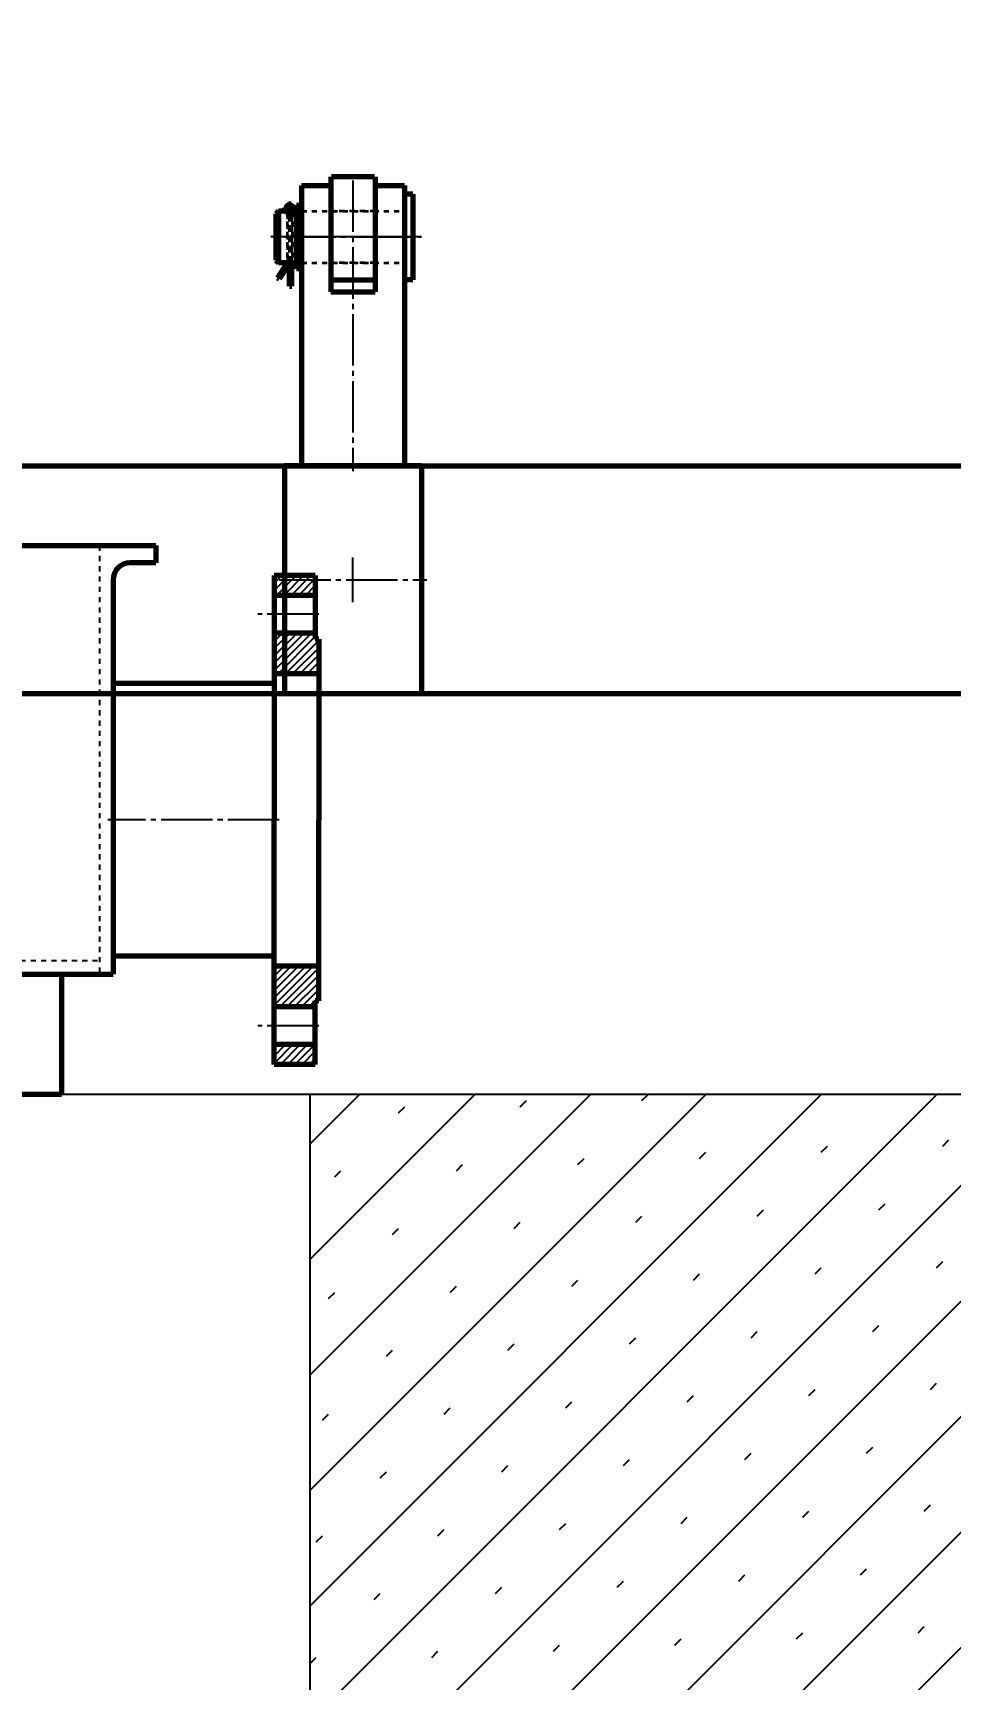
# Model space of a CAD drawing. Header units: millimetres. Extents: x -14850 to 14850, y -10500 to 10500.
# Drawn here: x -1369 to -834, y 636 to 1596 of the extents above; entities that cross this region are included whole.
import ezdxf

# ---------------------------------------------------------------- set-up
doc = ezdxf.new("R2010")
doc.units = ezdxf.units.MM
for name, pattern in [('EB_DASH', [6, 3, -3]), ('EB_DASHDOT', [39, 30, -3, 3, -3]), ('EB_DASHDOTDOT', [45, 30, -3, 3, -3, 3, -3])]:
    doc.linetypes.add(name, pattern=pattern)
for name, color, linetype, lineweight in [('CAXA0', 7, 'Continuous', 70), ('CAXA1', 1, 'EB_DASHDOT', 25), ('CAXA2', 6, 'EB_DASH', 25), ('CAXA3', 7, 'Continuous', 25), ('CAXA4', 3, 'Continuous', 25), ('CAXA5', 4, 'Continuous', 25)]:
    doc.layers.add(name, color=color, linetype=linetype, lineweight=lineweight)
doc.styles.add('标准', font='', dxfattribs={"width": 0.667})
doc.styles.get('标准').set_extended_font_data('NSimSun')
doc.dimstyles.new('标准', dxfattribs={"dimscale": 50, "dimtxt": 3.5, "dimasz": 3, "dimexe": 2, "dimexo": 0, "dimtad": 1, "dimdec": 1, "dimzin": 12, "dimdsep": 46, "dimtxsty": '标准', "dimcen": 0, "dimdle": 4, "dimaunit": 1, "dimazin": 2, "dimtfac": 1, "dimtdec": 3, "dimtmove": 0, "dimatfit": 3, "dimfxl": 0, "dimtolj": 1, "dimtzin": 0, "dimarcsym": 0})

# ---------------------------------------------------------------- blocks, each defined once
blk = doc.blocks.new('*D180')
at = {"layer": 'CAXA4', "linetype": 'Continuous', "lineweight": 25}
for points in [[(-10687.38, -1068.89), (-10537.38, -1087.64), (-10537.38, -1050.14)], [(-507.38, -1068.89), (-657.38, -1087.64), (-657.38, -1050.14)]]:
    blk.add_hatch(color=0, dxfattribs=at).paths.add_polyline_path(points, flags=0)
at = {"layer": 'CAXA4', "color": 0, "linetype": 'Continuous', "lineweight": 25}
for p, q in [((-507.38, 2073.63), (-507.38, -1168.89)), ((-10687.38, 696.67), (-10687.38, -1168.89)), ((-10687.38, -1068.89), (-507.38, -1068.89))]:
    blk.add_line(p, q, dxfattribs=at)
at = {"layer": 'CAXA4', "color": 0, "linetype": 'Continuous', "lineweight": 25, "insert": (-5832.27, -797.89), "char_height": 175, "attachment_point": 1, "style": '标准'}
blk.add_mtext('\\fNSimSun|b0|i0|p34;10180', dxfattribs=at)
blk = doc.blocks.new('*D476')
at = {"layer": 'CAXA4', "linetype": 'Continuous', "lineweight": 25}
for points in [[(-11382.38, -1944.84), (-11232.38, -1963.59), (-11232.38, -1926.09)], [(1747.67, -1944.84), (1597.67, -1963.59), (1597.67, -1926.09)]]:
    blk.add_hatch(color=0, dxfattribs=at).paths.add_polyline_path(points, flags=0)
at = {"layer": 'CAXA4', "color": 0, "linetype": 'Continuous', "lineweight": 25}
for p, q in [((-11382.38, 2336.67), (-11382.38, -2044.84)), ((1747.67, 1536.67), (1747.67, -2044.84)), ((-11382.38, -1944.84), (1747.67, -1944.84))]:
    blk.add_line(p, q, dxfattribs=at)
at = {"layer": 'CAXA4', "color": 0, "linetype": 'Continuous', "lineweight": 25, "insert": (-5052.25, -1673.84), "char_height": 175, "attachment_point": 1, "style": '标准'}
blk.add_mtext('\\fNSimSun|b0|i0|p34;13130', dxfattribs=at)
blk = doc.blocks.new('CAXBLOCK466')
at = {"layer": 'CAXA0', "color": 0, "linetype": 'Continuous', "lineweight": 25}
for p, q in [((-1207.38, 476.42), (-707.12, 976.67)), ((-1207.38, 543.77), (-774.48, 976.67)), ((-1207.38, 611.12), (-841.83, 976.67)), ((-1207.38, 678.48), (-909.18, 976.67)), ((-1207.38, 745.83), (-976.53, 976.67)), ((-1207.38, 813.18), (-1043.88, 976.67)), ((-1207.38, 880.53), (-1111.24, 976.67)), ((-1207.38, 947.88), (-1178.59, 976.67)), ((-1147.97, 468.47), (-639.77, 976.67)), ((-1084.81, 969.42), (-1081.22, 973.01)), ((-1080.62, 468.47), (-572.42, 976.67)), ((-1013.87, 973.01), (-1010.28, 976.6)), ((-1013.27, 468.47), (-505.07, 976.67)), ((-942.93, 976.6), (-942.86, 976.67)), ((-1155.76, 965.83), (-1152.17, 969.42)), ((-980.19, 939.33), (-976.6, 942.93)), ((-909.25, 942.93), (-905.66, 946.52)), ((-838.31, 946.52), (-834.71, 950.11)), ((-1193.03, 928.56), (-1189.43, 932.15)), ((-1122.08, 932.15), (-1118.49, 935.74)), ((-1051.14, 935.74), (-1047.55, 939.33)), ((-875.57, 909.25), (-871.98, 912.84)), ((-1017.46, 902.07), (-1013.87, 905.66)), ((-946.52, 905.66), (-942.93, 909.25)), ((-1159.35, 894.88), (-1155.76, 898.47)), ((-1088.41, 898.47), (-1084.81, 902.07)), ((-912.84, 871.98), (-909.25, 875.57)), ((-841.9, 875.57), (-838.31, 879.17)), ((-1125.68, 861.21), (-1122.08, 864.8)), ((-1054.73, 864.8), (-1051.14, 868.39)), ((-983.79, 868.39), (-980.19, 871.98)), ((-1196.62, 857.61), (-1193.03, 861.21)), ((-950.11, 834.71), (-946.52, 838.31)), ((-879.17, 838.31), (-875.57, 841.9)), ((-1162.94, 823.94), (-1159.35, 827.53)), ((-1092, 827.53), (-1088.41, 831.12)), ((-1021.06, 831.12), (-1017.46, 834.71)), ((-845.49, 804.63), (-841.9, 808.22)), ((-1058.32, 793.85), (-1054.73, 797.45)), ((-987.38, 797.45), (-983.79, 801.04)), ((-916.44, 801.04), (-912.84, 804.63)), ((-1200.21, 786.67), (-1196.62, 790.26)), ((-1129.27, 790.26), (-1125.68, 793.85)), ((-882.76, 767.36), (-879.17, 770.95)), ((-1095.59, 756.59), (-1092, 760.18)), ((-1024.65, 760.18), (-1021.06, 763.77)), ((-953.7, 763.77), (-950.11, 767.36)), ((-1166.54, 752.99), (-1162.94, 756.59)), ((-990.97, 726.5), (-987.38, 730.09)), ((-920.03, 730.09), (-916.44, 733.69)), ((-849.08, 733.69), (-845.49, 737.28)), ((-1132.86, 719.32), (-1129.27, 722.91)), ((-1061.92, 722.91), (-1058.32, 726.5)), ((-1203.8, 715.73), (-1200.21, 719.32)), ((-1028.24, 689.23), (-1024.65, 692.83)), ((-957.3, 692.83), (-953.7, 696.42)), ((-886.35, 696.42), (-882.76, 700.01)), ((-1170.13, 682.05), (-1166.54, 685.64)), ((-1099.18, 685.64), (-1095.59, 689.23)), ((-923.62, 659.15), (-920.03, 662.74)), ((-852.68, 662.74), (-849.08, 666.34)), ((-1065.51, 651.97), (-1061.92, 655.56)), ((-994.56, 655.56), (-990.97, 659.15)), ((-1207.38, 644.8), (-1203.8, 648.37)), ((-1136.45, 648.37), (-1132.86, 651.97))]:
    blk.add_line(p, q, dxfattribs=at)
blk = doc.blocks.new('CAXBLOCK838', base_point=(-1215.4, 1476.64))
at = {"layer": 'CAXA0'}
for p, q in [((-1215.4, 1458.14), (-1215.4, 1495.14)), ((-1215.4, 1495.14), (-1212.4, 1495.14)), ((-1212.4, 1458.14), (-1212.4, 1495.14)), ((-1212.4, 1458.14), (-1215.4, 1458.14))]:
    blk.add_line(p, q, dxfattribs=at)
blk = doc.blocks.new('CAXBLOCK839', base_point=(-1182.4, 1276.66))
at = {"layer": 'CAXA0'}
for p, q in [((-1222.4, 1343.16), (-1222.4, 1210.16)), ((-1142.4, 1343.16), (-1222.4, 1343.16)), ((-1142.4, 1343.16), (-1142.4, 1210.16)), ((-1142.4, 1210.16), (-1222.4, 1210.16))]:
    blk.add_line(p, q, dxfattribs=at)
at = {"layer": 'CAXA1', "linetype": 'EB_DASHDOT', "lineweight": 25}
blk.add_line((-1225.4, 1276.66), (-1139.4, 1276.66), dxfattribs=at)
blk = doc.blocks.new('CAXBLOCK841')
at = {"layer": 'CAXA0', "color": 0, "linetype": 'Continuous', "lineweight": 25}
for p, q in [((-1228.38, 1270.54), (-1219.74, 1279.17)), ((-1228.38, 1274.78), (-1223.99, 1279.17)), ((-1228.38, 1279.02), (-1228.23, 1279.17)), ((-1227, 1267.67), (-1215.5, 1279.17)), ((-1222.76, 1267.67), (-1211.26, 1279.17)), ((-1218.52, 1267.67), (-1207.02, 1279.17)), ((-1214.27, 1267.67), (-1204.38, 1277.57)), ((-1210.03, 1267.67), (-1204.38, 1273.32)), ((-1205.79, 1267.67), (-1204.38, 1269.08)), ((-1228.38, 1223.87), (-1206.58, 1245.67)), ((-1228.38, 1228.11), (-1210.82, 1245.67)), ((-1228.38, 1232.35), (-1215.06, 1245.67)), ((-1228.38, 1236.6), (-1219.3, 1245.67)), ((-1228.38, 1240.84), (-1223.55, 1245.67)), ((-1228.38, 1245.08), (-1227.79, 1245.67)), ((-1226.08, 1221.92), (-1204.38, 1243.63)), ((-1221.84, 1221.92), (-1202.38, 1241.38)), ((-1217.6, 1221.92), (-1202.38, 1237.14)), ((-1213.36, 1221.92), (-1202.38, 1232.9)), ((-1209.11, 1221.92), (-1202.38, 1228.66)), ((-1204.87, 1221.92), (-1202.38, 1224.41)), ((-1228.38, 1049.92), (-1226.88, 1051.42)), ((-1228.38, 1045.68), (-1222.63, 1051.42)), ((-1228.38, 1041.43), (-1218.39, 1051.42)), ((-1228.38, 1037.19), (-1214.15, 1051.42)), ((-1228.38, 1032.95), (-1209.91, 1051.42)), ((-1228.38, 1028.71), (-1205.66, 1051.42)), ((-1225.17, 1027.67), (-1202.38, 1050.46)), ((-1220.93, 1027.67), (-1202.38, 1046.22)), ((-1216.69, 1027.67), (-1202.38, 1041.98)), ((-1212.44, 1027.67), (-1202.38, 1037.74)), ((-1208.2, 1027.67), (-1202.38, 1033.49)), ((-1228.38, 1003.25), (-1225.96, 1005.67)), ((-1228.38, 999.01), (-1221.72, 1005.67)), ((-1228.38, 994.77), (-1217.47, 1005.67)), ((-1224.73, 994.17), (-1213.23, 1005.67)), ((-1220.49, 994.17), (-1208.99, 1005.67)), ((-1216.25, 994.17), (-1204.75, 1005.67)), ((-1212, 994.17), (-1204.38, 1001.8)), ((-1207.76, 994.17), (-1204.38, 997.55))]:
    blk.add_line(p, q, dxfattribs=at)
blk = doc.blocks.new('CAXBLOCK840', base_point=(-4996.99, 1071.77))
at = {"layer": 'CAXA0'}
for p, q in [((-5447.38, 1296.67), (-1297.38, 1296.67)), ((-1297.38, 1296.67), (-1297.38, 1286.67)), ((-1297.38, 1286.67), (-1312.38, 1286.67)), ((-1322.38, 1276.67), (-1322.38, 1046.67)), ((-1228.38, 1216.17), (-1322.38, 1216.17)), ((-1228.38, 1057.17), (-1322.38, 1057.17)), ((-5422.38, 1046.67), (-1322.38, 1046.67)), ((-1352.38, 1046.67), (-1352.38, 976.67)), ((-1352.38, 976.67), (-1422.38, 976.67))]:
    blk.add_line(p, q, dxfattribs=at)
at = {"layer": 'CAXA0', "linetype": 'Continuous', "lineweight": 70}
for p, q in [((-1228.38, 1279.17), (-1228.38, 1136.67)), ((-1204.38, 1279.17), (-1228.38, 1279.17)), ((-1204.38, 1279.17), (-1204.38, 1242.17)), ((-1204.38, 1267.67), (-1228.38, 1267.67)), ((-1204.38, 1245.67), (-1228.38, 1245.67)), ((-1202.38, 1242.17), (-1204.38, 1242.17)), ((-1202.38, 1242.17), (-1202.38, 1136.67)), ((-1202.38, 1221.92), (-1228.38, 1221.92)), ((-1228.38, 994.17), (-1228.38, 1136.67)), ((-1202.38, 1031.17), (-1202.38, 1136.67)), ((-1202.38, 1051.42), (-1228.38, 1051.42)), ((-1204.38, 1027.67), (-1228.38, 1027.67)), ((-1202.38, 1031.17), (-1204.38, 1031.17)), ((-1204.38, 994.17), (-1204.38, 1031.17)), ((-1204.38, 1005.67), (-1228.38, 1005.67)), ((-1204.38, 994.17), (-1228.38, 994.17))]:
    blk.add_line(p, q, dxfattribs=at)
at = {"layer": 'CAXA0'}
blk.add_arc((-1312.38, 1276.67), 10, 90, 180, dxfattribs=at)
at = {"layer": 'CAXA1', "linetype": 'EB_DASHDOT', "lineweight": 25}
for p, q in [((-1202.38, 1256.67), (-1237.88, 1256.67)), ((-1225.38, 1136.67), (-1325.38, 1136.67)), ((-1202.38, 1016.67), (-1237.88, 1016.67))]:
    blk.add_line(p, q, dxfattribs=at)
at = {"layer": 'CAXA2', "color": 6, "linetype": 'EB_DASH', "lineweight": 25}
for p, q in [((-1330.38, 1296.67), (-1330.38, 1046.67)), ((-5414.38, 1054.67), (-1330.38, 1054.67))]:
    blk.add_line(p, q, dxfattribs=at)
at = {"layer": 'CAXA5', "linetype": 'Continuous', "lineweight": 70}
blk.add_blockref('CAXBLOCK841', (0, 0), dxfattribs=at)

msp = doc.modelspace()

# ---------------------------------------------------------------- linework, layer by layer
at = {"layer": 'CAXA0', "linetype": 'Continuous', "lineweight": 70}
for p, q in [((-1195.4, 1511.64), (-1195.4, 1444.64)), ((-1169.9, 1511.64), (-1194.9, 1511.64)), ((-1169.4, 1511.64), (-1169.4, 1444.64)), ((-1212.4, 1506.64), (-1212.4, 1343.17)), ((-1212.4, 1506.64), (-1212.4, 1343.17)), ((-1212.4, 1506.64), (-1195.4, 1506.64)), ((-1212.4, 1506.64), (-1195.4, 1506.64)), ((-1195.4, 1506.64), (-1195.4, 1444.64)), ((-1169.4, 1506.64), (-1152.4, 1506.64)), ((-1169.4, 1506.64), (-1169.4, 1444.64)), ((-1169.4, 1506.64), (-1152.4, 1506.64)), ((-1152.4, 1506.64), (-1152.4, 1343.17)), ((-1152.4, 1506.64), (-1152.4, 1343.17)), ((-1219.4, 1491.64), (-1219.83, 1492.7)), ((-1219.4, 1491.64), (-1218.96, 1492.7)), ((-1218.15, 1488.21), (-1218.15, 1490.13)), ((-1195.4, 1451.64), (-1169.4, 1451.64)), ((-1195.4, 1451.64), (-1169.4, 1451.64)), ((-1195.4, 1444.64), (-1169.4, 1444.64)), ((-1195.4, 1444.64), (-1169.4, 1444.64))]:
    msp.add_line(p, q, dxfattribs=at)
at = {"layer": 'CAXA0', "color": 7, "linetype": 'Continuous', "lineweight": 70}
for p, q in [((-1152.4, 1501.64), (-1152.4, 1451.64)), ((-1147.4, 1501.64), (-1152.4, 1501.64)), ((-1147.4, 1501.64), (-1147.4, 1451.64)), ((-1225.9, 1491.64), (-1227.4, 1490.14)), ((-1227.4, 1490.14), (-1227.4, 1463.14)), ((-1212.4, 1491.64), (-1225.9, 1491.64)), ((-1225.9, 1491.64), (-1225.9, 1461.64)), ((-1227.4, 1463.14), (-1225.9, 1461.64)), ((-1220.9, 1461.65), (-1226.47, 1452.86)), ((-1212.4, 1461.64), (-1225.9, 1461.64)), ((-1219.42, 1461.64), (-1225.41, 1452.19)), ((-1219.4, 1447.94), (-1219.4, 1461.68)), ((-1218.15, 1447.94), (-1218.15, 1461.68)), ((-1226.47, 1452.86), (-1225.41, 1452.19)), ((-1147.4, 1451.64), (-1152.4, 1451.64)), ((-1219.4, 1447.94), (-1218.15, 1447.94))]:
    msp.add_line(p, q, dxfattribs=at)
at = {"layer": 'CAXA0'}
for p, q in [((-1455.88, 1343.17), (-679.88, 1343.17)), ((-679.88, 1210.17), (-1455.88, 1210.17))]:
    msp.add_line(p, q, dxfattribs=at)
at = {"layer": 'CAXA0', "linetype": 'Continuous', "lineweight": 70}
for centre, radius, start, end in [((-1219.4, 1493.14), 2.3, 320.73048, 219.26952), ((-1219.4, 1493.14), 2.3, 320.73048, 219.26952), ((-1223.19, 1490.13), 2.54, 0, 37.72136), ((-1219.4, 1493.14), 0.613, 315, 225), ((-1215.61, 1490.13), 2.54, 142.27864, 180)]:
    msp.add_arc(centre, radius, start, end, dxfattribs=at)
at = {"layer": 'CAXA1', "linetype": 'EB_DASHDOT', "lineweight": 25}
for p, q in [((-1182.4, 1509.64), (-1182.4, 1340.17)), ((-1222.4, 1476.64), (-1142.4, 1476.64)), ((-1222.4, 1476.64), (-1142.4, 1476.64)), ((-1157.4, 1476.64), (-1199.96, 1476.64)), ((-1157.4, 1476.64), (-1199.96, 1476.64)), ((-1182.4, 1263.66), (-1182.4, 1289.66))]:
    msp.add_line(p, q, dxfattribs=at)
at = {"layer": 'CAXA1'}
for p, q in [((-1215.1, 1493.14), (-1223.7, 1493.14)), ((-1219.4, 1497.44), (-1219.4, 1490.84))]:
    msp.add_line(p, q, dxfattribs=at)
at = {"layer": 'CAXA1', "color": 1, "linetype": 'EB_DASHDOT', "lineweight": 25}
for p, q in [((-1144.4, 1476.64), (-1230.4, 1476.64)), ((-1142.4, 1476.64), (-1222.4, 1476.64))]:
    msp.add_line(p, q, dxfattribs=at)
at = {"layer": 'CAXA1', "color": 7, "linetype": 'EB_DASHDOT', "lineweight": 25}
msp.add_line((-1218.4, 1476.64), (-1209.4, 1476.64), dxfattribs=at)
at = {"layer": 'CAXA2', "color": 7, "linetype": 'EB_DASH', "lineweight": 25}
msp.add_line((-1217.73, 1491.52), (-1221.06, 1491.52), dxfattribs=at)
at = {"layer": 'CAXA2', "color": 7, "linetype": 'EB_DASH', "lineweight": 35}
for p, q in [((-1220.9, 1491.64), (-1220.9, 1461.64)), ((-1220.65, 1490.13), (-1220.65, 1461.63)), ((-1219.4, 1461.68), (-1219.4, 1491.64)), ((-1219.4, 1489.47), (-1219.4, 1461.63)), ((-1218.15, 1461.68), (-1218.15, 1488.21)), ((-1217.9, 1491.64), (-1217.9, 1461.64)), ((-1212.4, 1491.64), (-1152.4, 1491.64)), ((-1169.4, 1491.64), (-1195.4, 1491.64)), ((-1169.4, 1491.64), (-1195.4, 1491.64)), ((-1212.4, 1461.64), (-1152.4, 1461.64)), ((-1169.4, 1461.64), (-1195.4, 1461.64)), ((-1169.4, 1461.64), (-1195.4, 1461.64))]:
    msp.add_line(p, q, dxfattribs=at)
at = {"layer": 'CAXA3', "color": 5, "linetype": 'EB_DASHDOTDOT', "lineweight": 25}
for p in [(2615.62, 976.67), (2657.62, 976.67)]:
    msp.add_line(p, (-13382.38, 976.67), dxfattribs=at)
at = {"layer": 'CAXA3', "color": 2}
for p, q in [((-207.38, 976.67), (-1982.5, 976.67)), ((-1207.38, 468.47), (-1207.38, 976.67))]:
    msp.add_line(p, q, dxfattribs=at)

# ---------------------------------------------------------------- block references
at = {"layer": 'CAXA0'}
msp.add_blockref('CAXBLOCK839', (-1182.4, 1276.66), dxfattribs=at)
at = {"layer": 'CAXA0', "linetype": 'Continuous', "lineweight": 70}
msp.add_blockref('CAXBLOCK840', (-4996.99, 1071.77), dxfattribs=at)
at = {"layer": 'CAXA2', "color": 7, "linetype": 'EB_DASH', "lineweight": 25}
msp.add_blockref('CAXBLOCK838', (-1215.4, 1476.64), dxfattribs=at)
at = {"layer": 'CAXA5'}
msp.add_blockref('CAXBLOCK466', (0, 0), dxfattribs=at)

# ---------------------------------------------------------------- dimensions: what is measured, and where the dimension line sits
at = {"layer": 'CAXA4', "linetype": 'Continuous', "lineweight": 70}
for base, p1, p2, text, picture, middle in [((-4817.35, -1944.84), (-11382.38, 2336.67), (1747.67, 1536.67), '\\fNSimSun;13130', '*D476', (-4817.35, -1793.72)), ((-5597.38, -1068.89), (-10687.38, 696.67), (-507.38, 2073.63), '\\fNSimSun;10180', '*D180', (-5597.38, -917.77))]:
    dim = msp.add_linear_dim(base=base, p1=p1, p2=p2, text=text, dimstyle='标准', dxfattribs=at)
    dim.commit()
    dim.dimension.update_dxf_attribs({"geometry": picture, "text_midpoint": middle})

doc.saveas('drawing.dxf')
